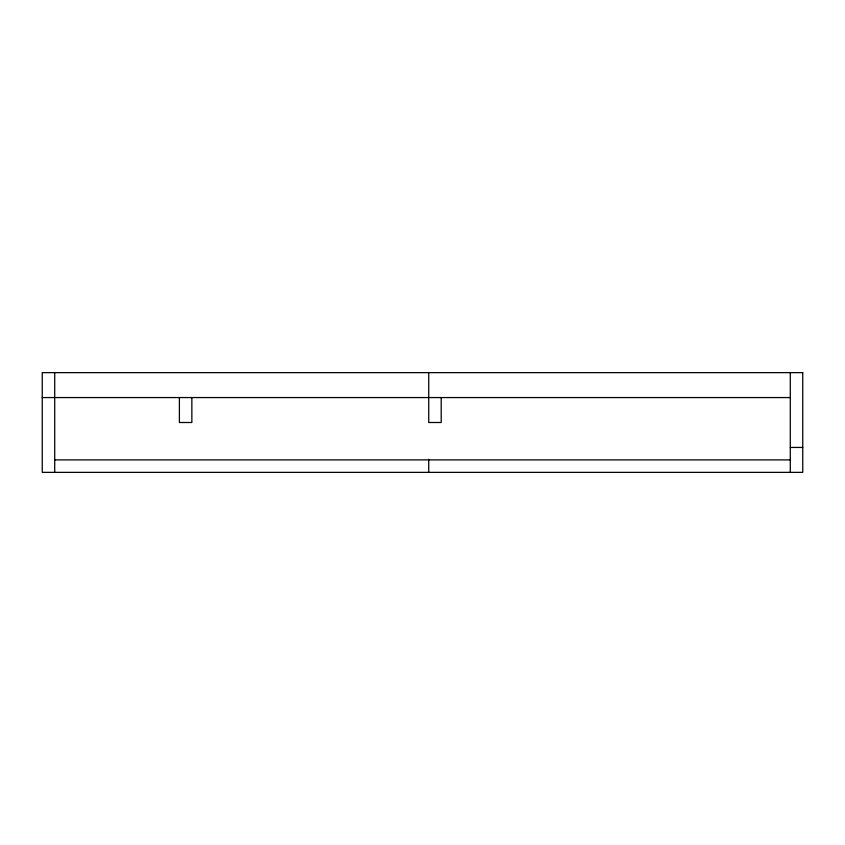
<?xml version="1.0" encoding="UTF-8"?>
<svg xmlns="http://www.w3.org/2000/svg" width="845" height="845" viewBox="0 0 845 845"><rect width="100%" height="100%" fill="white"/><g stroke="black" fill="none" stroke-linecap="round" stroke-linejoin="round"><path stroke-width="1.27" d="M42.25 397.562L790.286 397.562M790.286 447.438L802.75 447.438M54.714 459.902L790.286 459.902M790.286 372.634L790.286 472.366M441.196 397.562L441.196 422.5L428.732 422.5L428.732 372.634M428.732 459.247L428.732 472.366M191.857 397.562L191.857 422.5L179.393 422.5L179.393 397.562M54.714 372.634L54.714 472.366M802.75 372.634L42.25 372.634L42.25 472.366L802.75 472.366L802.75 372.634"/></g></svg>
